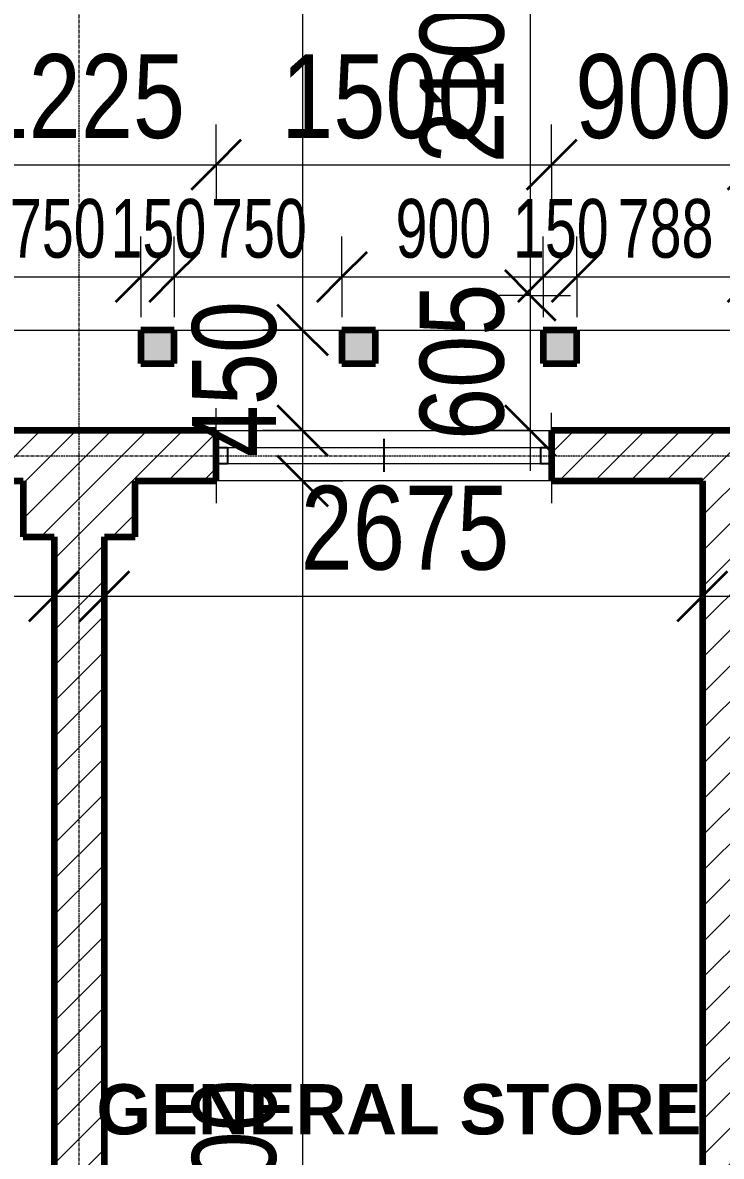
# Model space of a CAD drawing. Header units: millimetres. Extents: x -35190 to 411743, y -233114 to 23872.
# Drawn here: x 27933 to 31058, y 3288 to 8360 of the extents above; entities that cross this region are included whole.
import ezdxf

# ---------------------------------------------------------------- set-up
doc = ezdxf.new("R2010")
doc.units = ezdxf.units.MM
doc.linetypes.add('Grid Line', pattern=[22.225, 12.7, -3.175, 3.175, -3.175])
for name, color, linetype, lineweight in [('A-ANNO-DIMS', 211, 'Continuous', 9), ('A-ANNO-DIMS-75', 211, 'Continuous', 9), ('A-AREA-IDEN', 2, 'Continuous', 9), ('A-DETL-THIN', 151, 'Continuous', 18), ('A-GLAZ', 151, 'Continuous', 18), ('A-WALL', 113, 'Continuous', 18), ('A-WALL-PATT', 111, 'Continuous', 18), ('S-GRID', 1, 'Continuous', 9)]:
    doc.layers.add(name, color=color, linetype=linetype, lineweight=lineweight)
doc.styles.add('Arial_3', font='arial.ttf', dxfattribs={"width": 0.8, "height": 375})
doc.styles.add('Arial_8', font='arial.ttf', dxfattribs={"width": 0.7, "height": 262.5})
doc.styles.add('Arial_B', font='arialbd.ttf', dxfattribs={"height": 225})
doc.dimstyles.new('main_4_5mm', dxfattribs={"dimscale": 304.8, "dimtxt": 382.597275, "dimasz": 0.738189, "dimexe": 0.590551, "dimexo": 0.0625, "dimgap": 0.024606, "dimtad": 1, "dimdec": 0, "dimzin": 0, "dimdsep": 46, "dimtxsty": 'Arial_3', "dimblk1": 'OBLIQUE', "dimblk2": 'OBLIQUE', "dimsah": 1, "dimcen": 0.09, "dimdle": 0.590551, "dimazin": 0, "dimtfac": 1, "dimtdec": 4, "dimtix": 1, "dimtmove": 0, "dimatfit": 3, "dimfxl": 0.590551, "dimfxlon": 1, "dimtvp": 1, "dimtolj": 1, "dimtzin": 0, "dimarcsym": 2})
doc.dimstyles.new('main_4_5mm_2', dxfattribs={"dimscale": 304.8, "dimtxt": 382.597275, "dimasz": 0.738189, "dimexe": 0.590551, "dimexo": 0.0625, "dimgap": 0.024606, "dimtad": 1, "dimdec": 0, "dimzin": 0, "dimdsep": 46, "dimtxsty": 'Arial_3', "dimblk1": 'OBLIQUE', "dimblk2": 'OBLIQUE', "dimsah": 1, "dimcen": 0.09, "dimdle": 0.590551, "dimazin": 0, "dimtfac": 1, "dimtdec": 4, "dimtix": 1, "dimtmove": 0, "dimatfit": 3, "dimfxl": 0.590551, "dimfxlon": 1, "dimtvp": 1, "dimtolj": 1, "dimtzin": 0, "dimarcsym": 2})
doc.dimstyles.new('small_3_5mm', dxfattribs={"dimscale": 304.8, "dimtxt": 267.818092, "dimasz": 0.738189, "dimexe": 0.590551, "dimexo": 0.0625, "dimgap": 0.024606, "dimtad": 1, "dimdec": 0, "dimzin": 0, "dimdsep": 46, "dimtxsty": 'Arial_8', "dimblk1": 'OBLIQUE', "dimblk2": 'OBLIQUE', "dimsah": 1, "dimcen": 0.09, "dimdle": 0.590551, "dimazin": 0, "dimtfac": 1, "dimtdec": 4, "dimtix": 1, "dimtmove": 0, "dimatfit": 3, "dimfxl": 0.590551, "dimfxlon": 1, "dimtvp": 1, "dimtolj": 1, "dimtzin": 0, "dimarcsym": 2})
pattern_1 = [(45, (0, 0), (-79.5495, 79.5495), [])]

# ---------------------------------------------------------------- blocks, each defined once
blk = doc.blocks.new('Sliding - 2L - SL1_5 X 1_8-424779-GROUND FLOOR')
at = {"layer": 'A-GLAZ'}
for p, q in [((-423.8, 112.5), (-423.8, 212.5)), ((1076.2, 112.5), (1076.2, 212.5)), ((1026.2, 35), (-373.8, 35)), ((-373.8, -35), (1026.2, -35)), ((-423.8, -112.5), (-423.8, -192.5)), ((1076.2, -112.5), (1076.2, -212.5))]:
    blk.add_line(p, q, dxfattribs=at)
at = {"layer": 'A-GLAZ', "lineweight": 25}
for p, q in [((326.2, -75), (326.2, 72.5)), ((-373.8, 35), (-423.8, 35)), ((-373.8, -35), (-373.8, 35)), ((1076.2, 35), (1026.2, 35)), ((1026.2, -35), (1026.2, 35)), ((-423.8, -35), (-373.8, -35)), ((1026.2, -35), (1076.2, -35))]:
    blk.add_line(p, q, dxfattribs=at)
blk = doc.blocks.new('DIMBLOCK21-GROUND FLOOR')
at = {"layer": 'A-ANNO-DIMS-75', "transparency": 16777216}
for p, q in [((22273.9, 5793.4), (22273.9, 5973.4)), ((28073.9, 5793.4), (28073.9, 5973.4)), ((22093.9, 5793.4), (28253.9, 5793.4)), ((22273.9, 5793.4), (22273.9, 5613.4)), ((28073.9, 5793.4), (28073.9, 5613.4))]:
    blk.add_line(p, q, dxfattribs=at)
at = {"layer": 'A-ANNO-DIMS-75', "lineweight": 35, "transparency": 16777216}
for p, q in [((22273.9, 5793.4), (22386.4, 5905.9)), ((28073.9, 5793.4), (28186.4, 5905.9)), ((22273.9, 5793.4), (22161.4, 5680.9)), ((28073.9, 5793.4), (27961.4, 5680.9))]:
    blk.add_line(p, q, dxfattribs=at)
at = {"layer": 'A-ANNO-DIMS-75', "color": 0, "transparency": 16777216, "insert": (24714.8, 6287.7), "char_height": 375, "width": 1101.88, "attachment_point": 1, "line_spacing_factor": 0.941778, "style": 'Arial_3'}
blk.add_mtext('5800', dxfattribs=at)
blk = doc.blocks.new('_Oblique')
at = {"color": 0, "linetype": 'ByBlock', "lineweight": -2}
blk.add_line((-0.5, -0.5), (0.5, 0.5), dxfattribs=at)
blk = doc.blocks.new('DIMBLOCK22-GROUND FLOOR')
at = {"layer": 'A-ANNO-DIMS-75', "transparency": 16777216}
for p, q in [((28298.9, 5793.4), (28298.9, 5973.4)), ((30973.9, 5793.4), (30973.9, 5973.4)), ((28118.9, 5793.4), (31153.9, 5793.4)), ((28298.9, 5793.4), (28298.9, 5613.4)), ((30973.9, 5793.4), (30973.9, 5613.4))]:
    blk.add_line(p, q, dxfattribs=at)
at = {"layer": 'A-ANNO-DIMS-75', "lineweight": 35, "transparency": 16777216}
for p, q in [((28298.9, 5793.4), (28411.4, 5905.9)), ((30973.9, 5793.4), (31086.4, 5905.9)), ((28298.9, 5793.4), (28186.4, 5680.9)), ((30973.9, 5793.4), (30861.4, 5680.9))]:
    blk.add_line(p, q, dxfattribs=at)
at = {"layer": 'A-ANNO-DIMS-75', "color": 0, "transparency": 16777216, "insert": (29177.3, 6287.7), "char_height": 375, "width": 1101.88, "attachment_point": 1, "line_spacing_factor": 0.941778, "style": 'Arial_3'}
blk.add_mtext('2675', dxfattribs=at)
blk = doc.blocks.new('DIMBLOCK24-GROUND FLOOR')
at = {"layer": 'A-ANNO-DIMS-75', "transparency": 16777216}
for p, q in [((29185.4, 6489.7), (29185.4, -170.3)), ((29185.4, 6309.7), (29005.4, 6309.7)), ((29185.4, 6309.7), (29365.4, 6309.7)), ((29185.4, 9.7), (29005.4, 9.7)), ((29185.4, 9.7), (29365.4, 9.7))]:
    blk.add_line(p, q, dxfattribs=at)
at = {"layer": 'A-ANNO-DIMS-75', "lineweight": 35, "transparency": 16777216}
for p, q in [((29185.4, 6309.7), (29072.9, 6422.2)), ((29185.4, 6309.7), (29297.9, 6197.2)), ((29185.4, 9.7), (29072.9, 122.2)), ((29185.4, 9.7), (29297.9, -102.8))]:
    blk.add_line(p, q, dxfattribs=at)
at = {"layer": 'A-ANNO-DIMS-75', "color": 0, "transparency": 16777216, "insert": (28691.1, 2700.6), "char_height": 375, "width": 1101.88, "attachment_point": 1, "rotation": 90, "line_spacing_factor": 0.941778, "style": 'Arial_3'}
blk.add_mtext('6300', dxfattribs=at)
blk = doc.blocks.new('DIMBLOCK276-GROUND FLOOR')
at = {"layer": 'A-ANNO-DIMS-75', "transparency": 16777216}
for p, q in [((27573.9, 7724.3), (27573.9, 7904.3)), ((28798.9, 7724.3), (28798.9, 7904.3)), ((27573.9, 7724.3), (28798.9, 7724.3)), ((27573.9, 7724.3), (27573.9, 7544.3)), ((28798.9, 7724.3), (28798.9, 7544.3))]:
    blk.add_line(p, q, dxfattribs=at)
at = {"layer": 'A-ANNO-DIMS-75', "lineweight": 35, "transparency": 16777216}
for p, q in [((27573.9, 7724.3), (27686.4, 7836.8)), ((28798.9, 7724.3), (28911.4, 7836.8)), ((27573.9, 7724.3), (27461.4, 7611.8)), ((28798.9, 7724.3), (28686.4, 7611.8))]:
    blk.add_line(p, q, dxfattribs=at)
at = {"layer": 'A-ANNO-DIMS-75', "color": 0, "transparency": 16777216, "insert": (27727.3, 8218.6), "char_height": 375, "width": 1101.88, "attachment_point": 1, "line_spacing_factor": 0.941778, "style": 'Arial_3'}
blk.add_mtext('1225', dxfattribs=at)
blk = doc.blocks.new('DIMBLOCK277-GROUND FLOOR')
at = {"layer": 'A-ANNO-DIMS-75', "transparency": 16777216}
for p, q in [((28798.9, 7724.3), (28798.9, 7904.3)), ((30298.9, 7724.3), (30298.9, 7904.3)), ((28798.9, 7724.3), (30298.9, 7724.3)), ((28798.9, 7724.3), (28798.9, 7544.3)), ((30298.9, 7724.3), (30298.9, 7544.3))]:
    blk.add_line(p, q, dxfattribs=at)
at = {"layer": 'A-ANNO-DIMS-75', "lineweight": 35, "transparency": 16777216}
for p, q in [((28798.9, 7724.3), (28911.4, 7836.8)), ((30298.9, 7724.3), (30411.4, 7836.8)), ((28798.9, 7724.3), (28686.4, 7611.8)), ((30298.9, 7724.3), (30186.4, 7611.8))]:
    blk.add_line(p, q, dxfattribs=at)
at = {"layer": 'A-ANNO-DIMS-75', "color": 0, "transparency": 16777216, "insert": (29089.8, 8218.6), "char_height": 375, "width": 1101.88, "attachment_point": 1, "line_spacing_factor": 0.941778, "style": 'Arial_3'}
blk.add_mtext('1500', dxfattribs=at)
blk = doc.blocks.new('DIMBLOCK278-GROUND FLOOR')
at = {"layer": 'A-ANNO-DIMS-75', "transparency": 16777216}
for p, q in [((30298.9, 7724.3), (30298.9, 7904.3)), ((31198.9, 7724.3), (31198.9, 7904.3)), ((30298.9, 7724.3), (31378.9, 7724.3)), ((30298.9, 7724.3), (30298.9, 7544.3)), ((31198.9, 7724.3), (31198.9, 7544.3))]:
    blk.add_line(p, q, dxfattribs=at)
at = {"layer": 'A-ANNO-DIMS-75', "lineweight": 35, "transparency": 16777216}
for p, q in [((30298.9, 7724.3), (30411.4, 7836.8)), ((31198.9, 7724.3), (31311.4, 7836.8)), ((30298.9, 7724.3), (30186.4, 7611.8)), ((31198.9, 7724.3), (31086.4, 7611.8))]:
    blk.add_line(p, q, dxfattribs=at)
at = {"layer": 'A-ANNO-DIMS-75', "color": 0, "transparency": 16777216, "insert": (30404.6, 8218.6), "char_height": 375, "width": 826.41, "attachment_point": 1, "line_spacing_factor": 0.941778, "style": 'Arial_3'}
blk.add_mtext('900', dxfattribs=at)
blk = doc.blocks.new('DIMBLOCK458-GROUND FLOOR')
at = {"layer": 'A-ANNO-DIMS-75', "lineweight": 35, "transparency": 16777216}
for p, q in [((30204, 9239.7), (30091.5, 9352.2)), ((30204, 9239.7), (30316.5, 9127.2)), ((30204, 7139.7), (30091.5, 7252.2)), ((30204, 7139.7), (30316.5, 7027.2))]:
    blk.add_line(p, q, dxfattribs=at)
at = {"layer": 'A-ANNO-DIMS-75', "transparency": 16777216}
for p, q in [((30204, 9239.7), (30024, 9239.7)), ((30204, 9239.7), (30204, 7139.7)), ((30204, 9239.7), (30384, 9239.7)), ((30204, 7139.7), (30024, 7139.7)), ((30204, 7139.7), (30384, 7139.7))]:
    blk.add_line(p, q, dxfattribs=at)
at = {"layer": 'A-ANNO-DIMS-75', "color": 0, "transparency": 16777216, "insert": (29709.7, 7730.6), "char_height": 375, "width": 1101.88, "attachment_point": 1, "rotation": 90, "line_spacing_factor": 0.941778, "style": 'Arial_3'}
blk.add_mtext('2100', dxfattribs=at)
blk = doc.blocks.new('DIMBLOCK459-GROUND FLOOR')
at = {"layer": 'A-ANNO-DIMS-75', "lineweight": 35, "transparency": 16777216}
for p, q in [((30204, 7139.7), (30091.5, 7252.2)), ((30204, 7139.7), (30316.5, 7027.2)), ((30204, 6534.7), (30091.5, 6647.2)), ((30204, 6534.7), (30316.5, 6422.2))]:
    blk.add_line(p, q, dxfattribs=at)
at = {"layer": 'A-ANNO-DIMS-75', "transparency": 16777216}
for p, q in [((30204, 7139.7), (30024, 7139.7)), ((30204, 7139.7), (30204, 6354.7)), ((30204, 7139.7), (30384, 7139.7)), ((30204, 6534.7), (30024, 6534.7)), ((30204, 6534.7), (30384, 6534.7))]:
    blk.add_line(p, q, dxfattribs=at)
at = {"layer": 'A-ANNO-DIMS-75', "color": 0, "transparency": 16777216, "insert": (29709.7, 6492.8), "char_height": 375, "width": 826.41, "attachment_point": 1, "rotation": 90, "line_spacing_factor": 0.941778, "style": 'Arial_3'}
blk.add_mtext('605', dxfattribs=at)
blk = doc.blocks.new('DIMBLOCK461-GROUND FLOOR')
at = {"layer": 'A-ANNO-DIMS-75', "lineweight": 35, "transparency": 16777216}
for p, q in [((29185.4, 14109.7), (29072.9, 14222.2)), ((29185.4, 14109.7), (29297.9, 13997.2)), ((29185.4, 6984.7), (29072.9, 7097.2)), ((29185.4, 6984.7), (29297.9, 6872.2))]:
    blk.add_line(p, q, dxfattribs=at)
at = {"layer": 'A-ANNO-DIMS-75', "transparency": 16777216}
for p, q in [((29185.4, 14109.7), (29005.4, 14109.7)), ((29185.4, 14109.7), (29185.4, 6984.7)), ((29185.4, 14109.7), (29365.4, 14109.7)), ((29185.4, 6984.7), (29005.4, 6984.7)), ((29185.4, 6984.7), (29365.4, 6984.7))]:
    blk.add_line(p, q, dxfattribs=at)
at = {"layer": 'A-ANNO-DIMS-75', "color": 0, "transparency": 16777216, "insert": (28691.1, 10088.1), "char_height": 375, "width": 1101.88, "attachment_point": 1, "rotation": 90, "line_spacing_factor": 0.941778, "style": 'Arial_3'}
blk.add_mtext('7125', dxfattribs=at)
blk = doc.blocks.new('DIMBLOCK462-GROUND FLOOR')
at = {"layer": 'A-ANNO-DIMS-75', "lineweight": 35, "transparency": 16777216}
for p, q in [((29185.4, 6984.7), (29072.9, 7097.2)), ((29185.4, 6984.7), (29297.9, 6872.2)), ((29185.4, 6534.7), (29072.9, 6647.2)), ((29185.4, 6534.7), (29297.9, 6422.2))]:
    blk.add_line(p, q, dxfattribs=at)
at = {"layer": 'A-ANNO-DIMS-75', "transparency": 16777216}
for p, q in [((29185.4, 6984.7), (29005.4, 6984.7)), ((29185.4, 6984.7), (29185.4, 6354.7)), ((29185.4, 6984.7), (29365.4, 6984.7)), ((29185.4, 6534.7), (29005.4, 6534.7)), ((29185.4, 6534.7), (29365.4, 6534.7))]:
    blk.add_line(p, q, dxfattribs=at)
at = {"layer": 'A-ANNO-DIMS-75', "color": 0, "transparency": 16777216, "insert": (28691.1, 6415.3), "char_height": 375, "width": 826.41, "attachment_point": 1, "rotation": 90, "line_spacing_factor": 0.941778, "style": 'Arial_3'}
blk.add_mtext('450', dxfattribs=at)
blk = doc.blocks.new('DIMBLOCK499-GROUND FLOOR')
at = {"layer": 'A-ANNO-DIMS-75', "transparency": 16777216}
for p, q in [((27711.4, 7222.5), (27711.4, 7402.5)), ((28461.4, 7222.5), (28461.4, 7402.5)), ((27711.4, 7222.5), (28461.4, 7222.5)), ((27711.4, 7222.5), (27711.4, 7042.5)), ((28461.4, 7222.5), (28461.4, 7042.5))]:
    blk.add_line(p, q, dxfattribs=at)
at = {"layer": 'A-ANNO-DIMS-75', "lineweight": 35, "transparency": 16777216}
for p, q in [((27711.4, 7222.5), (27823.9, 7335)), ((28461.4, 7222.5), (28573.9, 7335)), ((27711.4, 7222.5), (27598.9, 7110)), ((28461.4, 7222.5), (28348.9, 7110))]:
    blk.add_line(p, q, dxfattribs=at)
at = {"layer": 'A-ANNO-DIMS-75', "color": 0, "transparency": 16777216, "insert": (27876.3, 7570.8), "char_height": 262.5, "width": 504.322, "attachment_point": 1, "line_spacing_factor": 0.941778, "style": 'Arial_8'}
blk.add_mtext('750', dxfattribs=at)
blk = doc.blocks.new('DIMBLOCK500-GROUND FLOOR')
at = {"layer": 'A-ANNO-DIMS-75', "transparency": 16777216}
for p, q in [((28461.4, 7222.5), (28461.4, 7402.5)), ((28611.4, 7222.5), (28611.4, 7402.5)), ((28461.4, 7222.5), (28611.4, 7222.5)), ((28461.4, 7222.5), (28461.4, 7042.5)), ((28611.4, 7222.5), (28611.4, 7042.5))]:
    blk.add_line(p, q, dxfattribs=at)
at = {"layer": 'A-ANNO-DIMS-75', "lineweight": 35, "transparency": 16777216}
for p, q in [((28461.4, 7222.5), (28573.9, 7335)), ((28611.4, 7222.5), (28723.9, 7335)), ((28461.4, 7222.5), (28348.9, 7110)), ((28611.4, 7222.5), (28498.9, 7110))]:
    blk.add_line(p, q, dxfattribs=at)
at = {"layer": 'A-ANNO-DIMS-75', "color": 0, "transparency": 16777216, "insert": (28326.3, 7570.8), "char_height": 262.5, "width": 504.322, "attachment_point": 1, "line_spacing_factor": 0.941778, "style": 'Arial_8'}
blk.add_mtext('150', dxfattribs=at)
blk = doc.blocks.new('DIMBLOCK501-GROUND FLOOR')
at = {"layer": 'A-ANNO-DIMS-75', "transparency": 16777216}
for p, q in [((28611.4, 7222.5), (28611.4, 7402.5)), ((29361.4, 7222.5), (29361.4, 7402.5)), ((28611.4, 7222.5), (29361.4, 7222.5)), ((28611.4, 7222.5), (28611.4, 7042.5)), ((29361.4, 7222.5), (29361.4, 7042.5))]:
    blk.add_line(p, q, dxfattribs=at)
at = {"layer": 'A-ANNO-DIMS-75', "lineweight": 35, "transparency": 16777216}
for p, q in [((28611.4, 7222.5), (28723.9, 7335)), ((29361.4, 7222.5), (29473.9, 7335)), ((28611.4, 7222.5), (28498.9, 7110)), ((29361.4, 7222.5), (29248.9, 7110))]:
    blk.add_line(p, q, dxfattribs=at)
at = {"layer": 'A-ANNO-DIMS-75', "color": 0, "transparency": 16777216, "insert": (28776.3, 7570.8), "char_height": 262.5, "width": 504.322, "attachment_point": 1, "line_spacing_factor": 0.941778, "style": 'Arial_8'}
blk.add_mtext('750', dxfattribs=at)
blk = doc.blocks.new('DIMBLOCK502-GROUND FLOOR')
at = {"layer": 'A-ANNO-DIMS-75', "transparency": 16777216}
for p, q in [((29361.4, 7222.5), (29361.4, 7402.5)), ((30261.4, 7222.5), (30261.4, 7402.5)), ((29361.4, 7222.5), (30261.4, 7222.5)), ((29361.4, 7222.5), (29361.4, 7042.5)), ((30261.4, 7222.5), (30261.4, 7042.5))]:
    blk.add_line(p, q, dxfattribs=at)
at = {"layer": 'A-ANNO-DIMS-75', "lineweight": 35, "transparency": 16777216}
for p, q in [((29361.4, 7222.5), (29473.9, 7335)), ((30261.4, 7222.5), (30373.9, 7335)), ((29361.4, 7222.5), (29248.9, 7110)), ((30261.4, 7222.5), (30148.9, 7110))]:
    blk.add_line(p, q, dxfattribs=at)
at = {"layer": 'A-ANNO-DIMS-75', "color": 0, "transparency": 16777216, "insert": (29601.3, 7570.8), "char_height": 262.5, "width": 504.322, "attachment_point": 1, "line_spacing_factor": 0.941778, "style": 'Arial_8'}
blk.add_mtext('900', dxfattribs=at)
blk = doc.blocks.new('DIMBLOCK503-GROUND FLOOR')
at = {"layer": 'A-ANNO-DIMS-75', "transparency": 16777216}
for p, q in [((30261.4, 7222.5), (30261.4, 7402.5)), ((30411.4, 7222.5), (30411.4, 7402.5)), ((30261.4, 7222.5), (30411.4, 7222.5)), ((30261.4, 7222.5), (30261.4, 7042.5)), ((30411.4, 7222.5), (30411.4, 7042.5))]:
    blk.add_line(p, q, dxfattribs=at)
at = {"layer": 'A-ANNO-DIMS-75', "lineweight": 35, "transparency": 16777216}
for p, q in [((30261.4, 7222.5), (30373.9, 7335)), ((30411.4, 7222.5), (30523.9, 7335)), ((30261.4, 7222.5), (30148.9, 7110)), ((30411.4, 7222.5), (30298.9, 7110))]:
    blk.add_line(p, q, dxfattribs=at)
at = {"layer": 'A-ANNO-DIMS-75', "color": 0, "transparency": 16777216, "insert": (30126.3, 7570.8), "char_height": 262.5, "width": 504.322, "attachment_point": 1, "line_spacing_factor": 0.941778, "style": 'Arial_8'}
blk.add_mtext('150', dxfattribs=at)
blk = doc.blocks.new('DIMBLOCK504-GROUND FLOOR')
at = {"layer": 'A-ANNO-DIMS-75', "transparency": 16777216}
for p, q in [((30411.4, 7222.5), (30411.4, 7402.5)), ((31198.9, 7222.5), (31198.9, 7402.5)), ((30411.4, 7222.5), (31378.9, 7222.5)), ((30411.4, 7222.5), (30411.4, 7042.5)), ((31198.9, 7222.5), (31198.9, 7042.5))]:
    blk.add_line(p, q, dxfattribs=at)
at = {"layer": 'A-ANNO-DIMS-75', "lineweight": 35, "transparency": 16777216}
for p, q in [((30411.4, 7222.5), (30523.9, 7335)), ((31198.9, 7222.5), (31311.4, 7335)), ((30411.4, 7222.5), (30298.9, 7110)), ((31198.9, 7222.5), (31086.4, 7110))]:
    blk.add_line(p, q, dxfattribs=at)
at = {"layer": 'A-ANNO-DIMS-75', "color": 0, "transparency": 16777216, "insert": (30595, 7570.8), "char_height": 262.5, "width": 504.322, "attachment_point": 1, "line_spacing_factor": 0.941778, "style": 'Arial_8'}
blk.add_mtext('788', dxfattribs=at)

msp = doc.modelspace()

# ---------------------------------------------------------------- hatches: boundary and pattern name
at = {"layer": 'A-WALL-PATT'}
for points in [[(28611.4, 6834.7), (28611.4, 6984.7), (28461.4, 6984.7), (28461.4, 6834.7)], [(29511.4, 6834.7), (29511.4, 6984.7), (29361.4, 6984.7), (29361.4, 6834.7)], [(30411.4, 6834.7), (30411.4, 6984.7), (30261.4, 6984.7), (30261.4, 6834.7)]]:
    msp.add_hatch(color=1, dxfattribs=at).paths.add_polyline_path(points)
h = msp.add_hatch(dxfattribs=at)
h.set_pattern_fill('FP_1', color=256, style=0, pattern_type=2)
h.set_pattern_definition(pattern_1)
h.paths.add_polyline_path([(22402.8, 6309.7), (23192.9, 6309.7), (23192.9, 6534.7), (22273.9, 6534.7), (22273.9, 6309.7)])
h.paths.add_polyline_path([(25322.2, 6309.7), (25773.9, 6309.7), (25773.9, 6534.7), (24992.9, 6534.7), (24992.9, 6309.7)])
h.paths.add_polyline_path([(27936.4, 6309.7), (28798.9, 6309.7), (28798.9, 6534.7), (27573.9, 6534.7), (27573.9, 6309.7)])
h.paths.add_polyline_path([(30973.9, 6309.7), (30973.9, 6534.7), (30298.9, 6534.7), (30298.9, 6309.7)])
h = msp.add_hatch(dxfattribs=at)
h.set_pattern_fill('FP_1', color=256, style=0, pattern_type=2)
h.set_pattern_definition(pattern_1)
h.paths.add_polyline_path([(30973.9, 9.7), (31198.9, 9.7), (31198.9, 6534.7), (30973.9, 6534.7), (30973.9, 2065)])
h = msp.add_hatch(dxfattribs=at)
h.set_pattern_fill('FP_1', color=256, style=0, pattern_type=2)
h.set_pattern_definition(pattern_1)
h.paths.add_polyline_path([(28298.9, 6059.7), (28436.4, 6059.7), (28436.4, 6309.7), (27936.4, 6309.7), (27936.4, 6059.7), (28073.9, 6059.7)])
h = msp.add_hatch(dxfattribs=at)
h.set_pattern_fill('FP_1', color=256, style=0, pattern_type=2)
h.set_pattern_definition(pattern_1)
h.paths.add_polyline_path([(28298.9, 259.7), (28298.9, 6059.7), (28073.9, 6059.7), (28073.9, 259.7)])

# ---------------------------------------------------------------- linework, layer by layer
at = {"layer": 'A-DETL-THIN'}
msp.add_line((22273.9, 6984.7), (31198.9, 6984.7), dxfattribs=at)
at = {"layer": 'A-WALL', "lineweight": 140}
for p, q in [((28611.4, 6984.7), (28461.4, 6984.7)), ((28461.4, 6984.7), (28461.4, 6834.7)), ((28611.4, 6834.7), (28611.4, 6984.7)), ((29511.4, 6984.7), (29361.4, 6984.7)), ((29361.4, 6984.7), (29361.4, 6834.7)), ((29511.4, 6834.7), (29511.4, 6984.7)), ((30411.4, 6984.7), (30261.4, 6984.7)), ((30261.4, 6984.7), (30261.4, 6834.7)), ((30411.4, 6834.7), (30411.4, 6984.7)), ((28461.4, 6834.7), (28611.4, 6834.7)), ((29361.4, 6834.7), (29511.4, 6834.7)), ((30261.4, 6834.7), (30411.4, 6834.7)), ((28798.9, 6534.7), (27573.9, 6534.7)), ((28798.9, 6309.7), (28798.9, 6534.7)), ((31198.9, 6534.7), (30298.9, 6534.7)), ((30298.9, 6534.7), (30298.9, 6309.7)), ((27573.9, 6309.7), (27936.4, 6309.7)), ((27936.4, 6309.7), (27936.4, 6059.7)), ((28436.4, 6309.7), (28798.9, 6309.7)), ((28436.4, 6059.7), (28436.4, 6309.7)), ((30298.9, 6309.7), (30973.9, 6309.7)), ((30973.9, 6309.7), (30973.9, 9.7)), ((27936.4, 6059.7), (28073.9, 6059.7)), ((28073.9, 6059.7), (28073.9, 259.7)), ((28298.9, 259.7), (28298.9, 6059.7)), ((28298.9, 6059.7), (28436.4, 6059.7))]:
    msp.add_line(p, q, dxfattribs=at)
at = {"layer": 'A-WALL'}
for p, q in [((28798.9, 6534.7), (30298.9, 6534.7)), ((30298.9, 6309.7), (28798.9, 6309.7))]:
    msp.add_line(p, q, dxfattribs=at)
at = {"layer": 'S-GRID', "linetype": 'Grid Line'}
for p, q in [((28186.4, -23401.6), (28186.4, 18871.1)), ((-16035.3, 6422.2), (47071.4, 6422.2))]:
    msp.add_line(p, q, dxfattribs=at)

# ---------------------------------------------------------------- block references
at = {"layer": 'A-GLAZ', "rotation": 180}
msp.add_blockref('Sliding - 2L - SL1_5 X 1_8-424779-GROUND FLOOR', (29875.1, 6422.2), dxfattribs=at)

# ---------------------------------------------------------------- texts
at = {"layer": 'A-AREA-IDEN', "insert": (28263.3, 3610.8), "char_height": 225, "width": 3318.986, "attachment_point": 1, "style": 'Arial_B'}
msp.add_mtext('GENERAL STORE', dxfattribs=at)

# ---------------------------------------------------------------- dimensions: what is measured, and where the dimension line sits
at = {"layer": 'A-ANNO-DIMS'}
for base, p1, p2, dimstyle, override, picture, middle in [((29185.4, 6984.7), (29365.4, 14109.7), (29365.4, 6984.7), 'main_4_5mm_2', {"dimpost": '<>', "dimfxl": 7125}, 'DIMBLOCK461-GROUND FLOOR', (28986.4, 10547.2)), ((30204, 7139.7), (30384, 9239.7), (30384, 7139.7), 'main_4_5mm_2', {"dimpost": '<>', "dimfxl": 2100}, 'DIMBLOCK458-GROUND FLOOR', (30005, 8189.7)), ((30204, 6534.7), (30384, 7139.7), (30384, 6534.7), 'main_4_5mm_2', {"dimpost": '<>', "dimfxl": 605}, 'DIMBLOCK459-GROUND FLOOR', (30005, 6837.2)), ((29185.4, 6534.7), (29365.4, 6984.7), (29365.4, 6534.7), 'main_4_5mm_2', {"dimpost": '<>', "dimfxl": 450}, 'DIMBLOCK462-GROUND FLOOR', (28986.4, 6759.7)), ((29185.4, 9.7), (29365.4, 6309.7), (29365.4, 9.7), 'main_4_5mm', {"dimpost": '<>', "dimfxl": 6300}, 'DIMBLOCK24-GROUND FLOOR', (28986.3, 3159.7))]:
    dim = msp.add_linear_dim(base=base, p1=p1, p2=p2, angle=90, dimstyle=dimstyle, override=override, dxfattribs=at)
    dim.commit()
    dim.dimension.update_dxf_attribs({"geometry": picture, "text_midpoint": middle})
for base, p1, p2, dimstyle, override, picture, middle in [((28798.9, 7724.3), (27573.9, 7544.3), (28798.9, 7544.3), 'main_4_5mm', {"dimpost": '<>', "dimfxl": 1225}, 'DIMBLOCK276-GROUND FLOOR', (28186.4, 7923.2)), ((30298.9, 7724.3), (28798.9, 7544.3), (30298.9, 7544.3), 'main_4_5mm', {"dimpost": '<>', "dimfxl": 1500}, 'DIMBLOCK277-GROUND FLOOR', (29548.9, 7923.2)), ((31198.9, 7724.3), (30298.9, 7544.3), (31198.9, 7904.3), 'main_4_5mm', {"dimpost": '<>', "dimfxl": 969.329665}, 'DIMBLOCK278-GROUND FLOOR', (30748.9, 7923.2)), ((28461.4, 7222.5), (27711.4, 7042.5), (28461.4, 7042.5), 'small_3_5mm', {"dimpost": '<>', "dimfxl": 750}, 'DIMBLOCK499-GROUND FLOOR', (28086.4, 7364)), ((28611.4, 7222.5), (28461.4, 7042.5), (28611.4, 7042.5), 'small_3_5mm', {"dimpost": '<>', "dimfxl": 150}, 'DIMBLOCK500-GROUND FLOOR', (28536.4, 7364)), ((29361.4, 7222.5), (28611.4, 7042.5), (29361.4, 7042.5), 'small_3_5mm', {"dimpost": '<>', "dimfxl": 750}, 'DIMBLOCK501-GROUND FLOOR', (28986.4, 7364)), ((30261.4, 7222.5), (29361.4, 7042.5), (30261.4, 7042.5), 'small_3_5mm', {"dimpost": '<>', "dimfxl": 900}, 'DIMBLOCK502-GROUND FLOOR', (29811.4, 7364)), ((30411.4, 7222.5), (30261.4, 7042.5), (30411.4, 7042.5), 'small_3_5mm', {"dimpost": '<>', "dimfxl": 150}, 'DIMBLOCK503-GROUND FLOOR', (30336.4, 7364)), ((31198.9050254, 7222.4759009), (30411.4050254, 7042.4759009), (31198.9050254, 7402.4759009), 'small_3_5mm', {"dimpost": '<>', "dimfxl": 865.884663}, 'DIMBLOCK504-GROUND FLOOR', (30805.1550254, 7364.0013109)), ((28073.9, 5793.4), (22273.9, 5973.4), (28073.9, 5973.4), 'main_4_5mm', {"dimpost": '<>', "dimfxl": 5800}, 'DIMBLOCK21-GROUND FLOOR', (25173.9, 5992.4)), ((30973.9, 5793.4), (28298.9, 5973.4), (30973.9, 5973.4), 'main_4_5mm', {"dimpost": '<>', "dimfxl": 2675}, 'DIMBLOCK22-GROUND FLOOR', (29636.4, 5992.4))]:
    dim = msp.add_linear_dim(base=base, p1=p1, p2=p2, dimstyle=dimstyle, override=override, dxfattribs=at)
    dim.commit()
    dim.dimension.update_dxf_attribs({"geometry": picture, "text_midpoint": middle})

doc.saveas('drawing.dxf')
